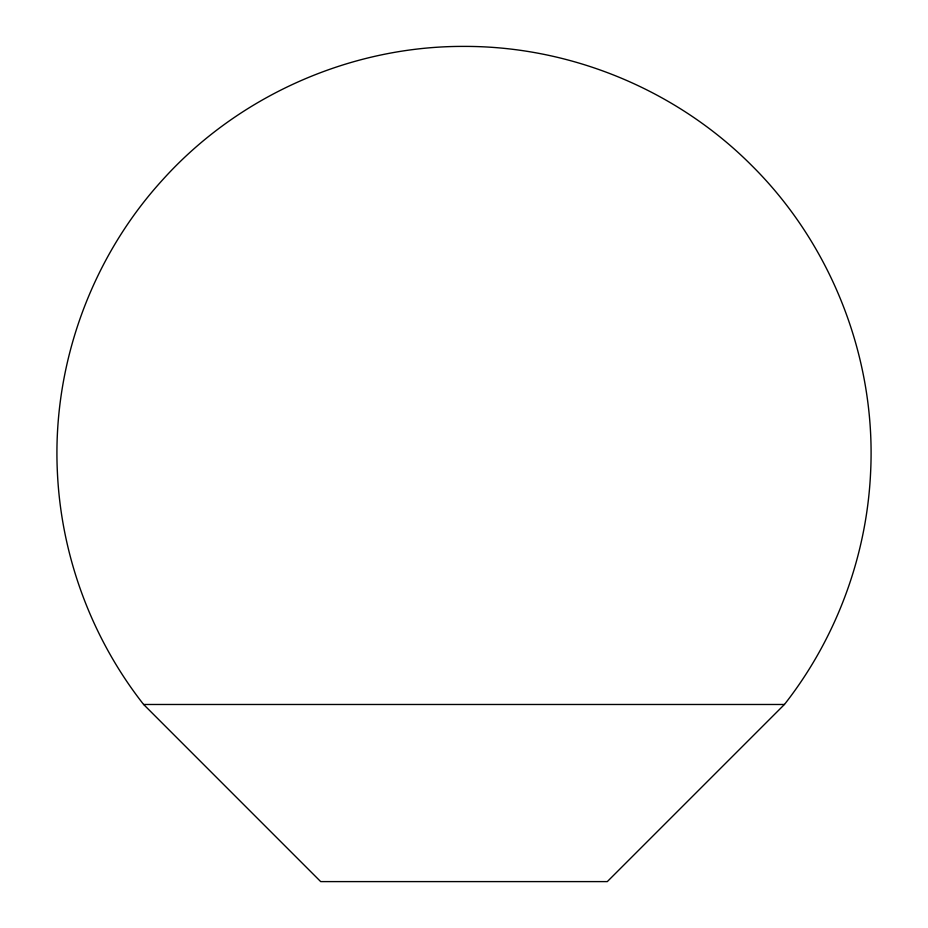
<?xml version="1.0" encoding="UTF-8"?>
<svg xmlns="http://www.w3.org/2000/svg" width="928" height="928" viewBox="0 0 928 928"><rect width="100%" height="100%" fill="white"/><g stroke="black" fill="none" stroke-linecap="round" stroke-linejoin="round"><path stroke-width="1.39" d="M784.427 704.48C836.012 638.731 866.52 556.87 870.557 473.396L870.557 473.326C876.531 360.076 832.323 245.514 751.831 165.625C676.582 89.935 570.732 46.087 464 46.4C350.564 45.971 238.264 95.746 162.4 180.09C90.515 258.935 51.91 366.769 57.443 473.326L57.443 473.396C61.503 556.87 91.965 638.766 143.62 704.48L320.694 881.6L607.306 881.6L784.427 704.48L143.573 704.48"/></g></svg>
